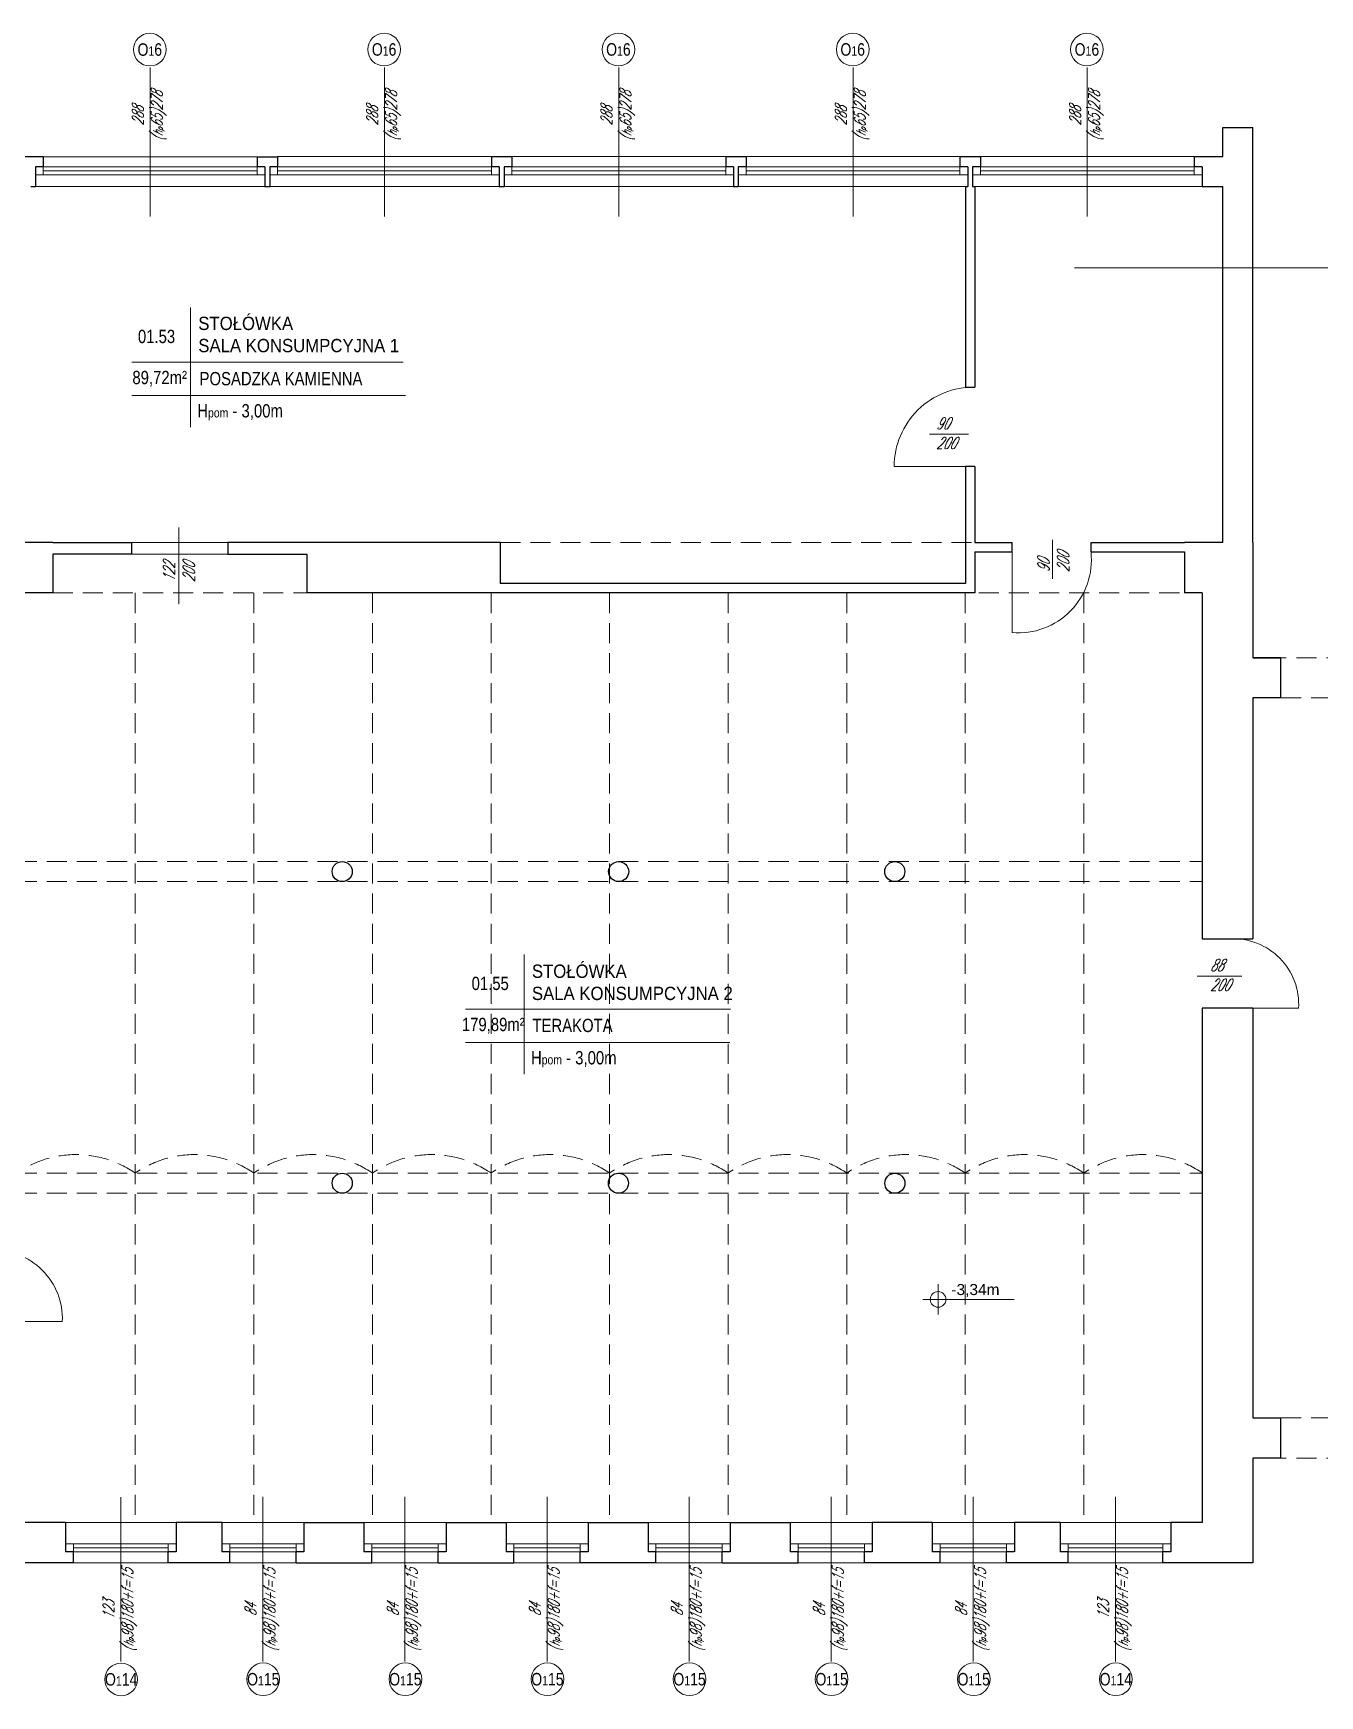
# Model space of a CAD drawing. Header units: millimetres. Extents: x -18485 to 40303, y -22087 to 35064.
# Drawn here: x 4077 to 5707, y 25996 to 28102 of the extents above; entities that cross this region are included whole.
import ezdxf
from ezdxf.enums import TextEntityAlignment as Align

# ---------------------------------------------------------------- set-up
doc = ezdxf.new("R2010")
doc.units = ezdxf.units.MM
doc.linetypes.add('DASHED', pattern=[19.05, 12.7, -6.35])
doc.layers.get('0').update_dxf_attribs({"lineweight": 25})
for name, color, linetype, lineweight in [('01 parter - ściany', 2, 'Continuous', 25), ('03-01_okna', 5, 'Continuous', 15), ('03_drzwi', 1, 'Continuous', 0), ('04-1_widok', 251, 'Continuous', 5), ('04-2_nad', 251, 'DASHED', 5), ('05-03_opis', 10, 'Continuous', 5)]:
    doc.layers.add(name, color=color, linetype=linetype, lineweight=lineweight)
doc.styles.add('arial', font='arial.ttf')
doc.styles.add('ariel', font='arial.ttf', dxfattribs={"width": 0.8})
doc.styles.add('ariel_wym', font='simplex.shx', dxfattribs={"width": 0.65, "oblique": 25})

# ---------------------------------------------------------------- blocks, each defined once
blk = doc.blocks.new('kota rzutowa')
at = {"ltscale": 0.5}
for p, q in [((-20.6, 0), (102.8, 0)), ((0, -20.6), (0, 20.6))]:
    blk.add_line(p, q, dxfattribs=at)
blk.add_circle((0, 0), 10.6, dxfattribs=at)
at = {"ltscale": 0.5, "style": 'arial'}
blk.add_attdef('POZ._POSADKI_WYKOŃCZONWJ', text='', height=15, dxfattribs=at).set_placement((17.9, 1.4), align=Align.BOTTOM_LEFT)
blk.add_attdef('POZ._POSADZKI_KONSTRUKCJA', text='', height=15, dxfattribs=at).set_placement((17, -5), align=Align.TOP_LEFT)

msp = doc.modelspace()

# ---------------------------------------------------------------- linework, layer by layer
at = {"layer": '01 parter - ściany'}
for p, q in [((5584.1, 27946.1), (5584.1, 27982.9)), ((5584.1, 27982.9), (5622.1, 27982.9)), ((5622.1, 27457.1), (5622.1, 27982.9)), ((4064, 27946.1), (4090, 27946.1)), ((4090, 27946.1), (4090, 27933.1)), ((4360.8, 27946), (4360.8, 27933.1)), ((4360.8, 27946), (4386.8, 27946)), ((4386.8, 27946.1), (4386.8, 27933.1)), ((4657.6, 27946.1), (4657.6, 27933.1)), ((4657.6, 27946.1), (4683.6, 27946.1)), ((4683.6, 27946.1), (4683.6, 27933.1)), ((4954.4, 27946.1), (4954.4, 27933.1)), ((4954.4, 27946.1), (4980.4, 27946.1)), ((4980.4, 27946.1), (4980.4, 27933.1)), ((5251.1, 27946.1), (5251.1, 27933.1)), ((5251.1, 27946.1), (5277.1, 27946.1)), ((5277.1, 27946.1), (5277.1, 27933.1)), ((5547.9, 27946.1), (5584.1, 27946.1)), ((5547.9, 27946.1), (5547.9, 27933.1)), ((5584.1, 27946.1), (5584.1, 27946.1)), ((4080, 27933.1), (4080, 27908.1)), ((4090, 27933.1), (4080, 27933.1)), ((4370.8, 27933.1), (4360.8, 27933.1)), ((4370.8, 27933.1), (4370.8, 27908.1)), ((4376.8, 27933.1), (4376.8, 27908.1)), ((4386.8, 27933.1), (4376.8, 27933.1)), ((4667.6, 27933.1), (4657.6, 27933.1)), ((4667.6, 27933.1), (4667.6, 27908.1)), ((4673.6, 27933.1), (4673.6, 27908.1)), ((4683.6, 27933.1), (4673.6, 27933.1)), ((4964.4, 27933.1), (4954.4, 27933.1)), ((4964.4, 27933.1), (4964.4, 27908.1)), ((4970.4, 27933.1), (4970.4, 27908.1)), ((4980.4, 27933.1), (4970.4, 27933.1)), ((5261.1, 27933.1), (5251.1, 27933.1)), ((5261.1, 27933.1), (5261.1, 27908.1)), ((5267.1, 27933.1), (5267.1, 27908.1)), ((5277.1, 27933.1), (5267.1, 27933.1)), ((5557.9, 27933.1), (5547.9, 27933.1)), ((5557.9, 27933.1), (5557.9, 27908.1)), ((4074, 27908.1), (4080, 27908.1)), ((4370.8, 27908.1), (4376.8, 27908.1)), ((4667.6, 27908.1), (4673.6, 27908.1)), ((4964.4, 27908.1), (4970.4, 27908.1)), ((5258.1, 27908.1), (5258.1, 27653.9)), ((5258.1, 27908.1), (5261.1, 27908.1)), ((5267.1, 27908.1), (5270.1, 27908.1)), ((5270.1, 27908.1), (5270.1, 27653.9)), ((5557.9, 27908.1), (5584.1, 27908.1)), ((5584.1, 27457.1), (5584.1, 27908.1)), ((5258.1, 27653.9), (5270.1, 27653.9)), ((5258.1, 27553.4), (5258.1, 27405.1)), ((5270.1, 27553.4), (5258.1, 27553.4)), ((5270.1, 27553.4), (5270.1, 27457.1)), ((4101.9, 27457.1), (3991.9, 27457.1)), ((4101.9, 27457.1), (4201.9, 27457.1)), ((4201.9, 27457.1), (4201.9, 27442.1)), ((4423.9, 27457.1), (4323.9, 27457.1)), ((4323.9, 27457.1), (4323.9, 27442.1)), ((4668.9, 27457.1), (4423.9, 27457.1)), ((4668.9, 27457.1), (4668.9, 27405.1)), ((5270.1, 27457.1), (5317.2, 27457.1)), ((5317.2, 27445.1), (5317.2, 27457.1)), ((5417.2, 27445.1), (5417.2, 27457.1)), ((5417.2, 27457.1), (5535.4, 27457.1)), ((5584.1, 27457.1), (5535.4, 27457.1)), ((5622.1, 27457.1), (5622.1, 27311.1)), ((4101.9, 27442.1), (4101.9, 27393.1)), ((4201.9, 27442.1), (4101.9, 27442.1)), ((4323.9, 27442.1), (4423.9, 27442.1)), ((4423.9, 27442.1), (4423.9, 27393.1)), ((5270.1, 27445.1), (5317.2, 27445.1)), ((5270.1, 27445.1), (5270.1, 27393.1)), ((5417.2, 27445.1), (5535.4, 27445.1)), ((5535.4, 27445.1), (5535.4, 27393.1)), ((4101.9, 27393.1), (4056.1, 27393.1)), ((5270.1, 27393.1), (4423.9, 27393.1)), ((5258.3, 27405.1), (4668.9, 27405.1)), ((5558.1, 27393.1), (5535.4, 27393.1)), ((5558.1, 27393.1), (5558.1, 27260.1)), ((5657.8, 27311.1), (5622.1, 27311.1)), ((5622.1, 27311.1), (5657.8, 27311.1)), ((5657.8, 27260.1), (5657.8, 27311.1)), ((5558.1, 27260.1), (5558.1, 26954.8)), ((5657.8, 27260.1), (5622.1, 27260.1)), ((5622.1, 27260.1), (5622.1, 26954.8)), ((5558.1, 26954.8), (5622.1, 26954.8)), ((5622.1, 26866.8), (5558.1, 26866.8)), ((5558.1, 26866.8), (5558.1, 26215.1)), ((5622.1, 26866.8), (5622.1, 26347.8)), ((5622.1, 26347.8), (5657.8, 26347.8)), ((5657.8, 26296.8), (5657.8, 26347.8)), ((5622.1, 26296.8), (5622.1, 26164.1)), ((5657.8, 26296.8), (5622.1, 26296.8)), ((4118.1, 26214.9), (4056.1, 26214.9)), ((4118.1, 26214.9), (4118.1, 26177.9)), ((4316.1, 26214.9), (4258.1, 26214.9)), ((4258.1, 26214.9), (4258.1, 26177.9)), ((4258.1, 26214.9), (4258.1, 26177.9)), ((4316.1, 26214.9), (4316.1, 26178.1)), ((4420.1, 26215.1), (4420.1, 26178.1)), ((4420.1, 26215.1), (4496.1, 26215.1)), ((4420.1, 26215), (4420.1, 26178.1)), ((4496.1, 26215), (4496.1, 26178.1)), ((4600.1, 26215.1), (4600.1, 26178.1)), ((4600.1, 26215.1), (4676.1, 26215.1)), ((4600.1, 26215), (4600.1, 26178.1)), ((4676.1, 26215), (4676.1, 26178.1)), ((4780.1, 26215.3), (4856.1, 26215.2)), ((4780.1, 26215.1), (4780.1, 26178.1)), ((4780.1, 26215), (4780.1, 26178.1)), ((4856.1, 26215), (4856.1, 26178.1)), ((4960.1, 26215.1), (4960.1, 26178.1)), ((4960.1, 26215.1), (5036.1, 26215)), ((4960.1, 26215), (4960.1, 26178.1)), ((5036.1, 26215), (5036.1, 26178.1)), ((5140.1, 26215.1), (5140.1, 26178.1)), ((5216.1, 26215), (5140.1, 26215)), ((5140.1, 26215), (5140.1, 26178.1)), ((5216.1, 26215), (5216.1, 26178.1)), ((5320.1, 26215.1), (5320.1, 26178.1)), ((5320.1, 26215.1), (5320.1, 26178.1)), ((5378.1, 26215.1), (5320.1, 26215.1)), ((5378.1, 26215.1), (5378.1, 26178.1)), ((5518.1, 26215.1), (5518.1, 26178.1)), ((5518.1, 26215.1), (5518.1, 26178.1)), ((5558.1, 26215.1), (5518.1, 26215.1)), ((4128.1, 26177.9), (4118.1, 26177.9)), ((4128.1, 26163.9), (4128.1, 26177.9)), ((4248.1, 26163.9), (4248.1, 26177.9)), ((4258.1, 26177.9), (4248.1, 26177.9)), ((4326.1, 26178.1), (4316.1, 26178.1)), ((4326.1, 26163.9), (4326.1, 26178.1)), ((4410.1, 26164), (4410.1, 26178.1)), ((4420, 26178.1), (4410.1, 26178.1)), ((4506.1, 26178.1), (4496.1, 26178.1)), ((4506.1, 26164), (4506.1, 26178.1)), ((4590.1, 26164), (4590.1, 26178.1)), ((4600, 26178.1), (4590.1, 26178.1)), ((4686.1, 26178.1), (4676.1, 26178.1)), ((4686.1, 26164), (4686.1, 26178.1)), ((4770.1, 26164), (4770.1, 26178.1)), ((4780, 26178.1), (4770.1, 26178.1)), ((4866.1, 26178.1), (4856.1, 26178.1)), ((4866.1, 26164), (4866.1, 26178.1)), ((4950.1, 26164), (4950.1, 26178.1)), ((4960, 26178.1), (4950.1, 26178.1)), ((5046.1, 26178.1), (5036.1, 26178.1)), ((5046.1, 26164), (5046.1, 26178.1)), ((5130.1, 26164), (5130.1, 26178.1)), ((5140, 26178.1), (5130.1, 26178.1)), ((5226.1, 26178.1), (5216.1, 26178.1)), ((5226.1, 26164), (5226.1, 26178.1)), ((5310.1, 26164.1), (5310.1, 26178.1)), ((5320, 26178.1), (5310.1, 26178.1)), ((5388.1, 26178.1), (5378.1, 26178.1)), ((5388.1, 26164.1), (5388.1, 26178.1)), ((5508.1, 26164.1), (5508.1, 26178.1)), ((5518.1, 26178.1), (5508.1, 26178.1)), ((4128.1, 26163.9), (3991.9, 26163.9)), ((4326.1, 26163.9), (4248.1, 26163.9)), ((4410.1, 26164.1), (4506.1, 26164.1)), ((4590.1, 26164.1), (4686.1, 26164.1)), ((4770.1, 26164.3), (4866.1, 26164.3)), ((4950.1, 26164.1), (5046.1, 26164.1)), ((5226.1, 26164), (5130.1, 26164)), ((5388.1, 26164.1), (5310.1, 26164.1)), ((5622.1, 26164.1), (5508.1, 26164.1))]:
    msp.add_line(p, q, dxfattribs=at)
for centre in [(4468.6, 27040), (4818.8, 27040), (5168.6, 27040), (4468.6, 26645.1), (4818.5, 26645.1), (5168.7, 26645)]:
    msp.add_circle(centre, 12.7, dxfattribs=at)
at = {"layer": '03-01_okna', "linetype": 'Continuous', "lineweight": 0}
for p, q in [((4090, 27946), (4360.8, 27946)), ((4386.8, 27946.1), (4657.6, 27946.1)), ((4683.6, 27946.1), (4954.4, 27946.1)), ((4980.4, 27946.1), (5251.1, 27946.1)), ((5277.1, 27946.1), (5547.9, 27946.1)), ((4080, 27923.1), (4370.8, 27923.1)), ((4090, 27933.1), (4360.8, 27933.1)), ((4090, 27923.1), (4090, 27933.1)), ((4090, 27928.1), (4360.8, 27928.1)), ((4360.8, 27923.1), (4360.8, 27933.1)), ((4376.8, 27923.1), (4667.6, 27923.1)), ((4386.8, 27933.1), (4657.6, 27933.1)), ((4386.8, 27923.1), (4386.8, 27933.1)), ((4386.8, 27928.1), (4657.6, 27928.1)), ((4657.6, 27923.1), (4657.6, 27933.1)), ((4673.6, 27923.1), (4964.4, 27923.1)), ((4683.6, 27933.1), (4954.4, 27933.1)), ((4683.6, 27923.1), (4683.6, 27933.1)), ((4683.6, 27928.1), (4954.4, 27928.1)), ((4954.4, 27923.1), (4954.4, 27933.1)), ((4970.4, 27923.1), (5261.1, 27923.1)), ((4980.4, 27933.1), (5251.1, 27933.1)), ((4980.4, 27923.1), (4980.4, 27933.1)), ((4980.4, 27928.1), (5251.1, 27928.1)), ((5251.1, 27923.1), (5251.1, 27933.1)), ((5267.1, 27923.1), (5557.9, 27923.1)), ((5277.1, 27933.1), (5547.9, 27933.1)), ((5277.1, 27923.1), (5277.1, 27933.1)), ((5277.1, 27928.1), (5547.9, 27928.1)), ((5547.9, 27923.1), (5547.9, 27933.1)), ((4258.1, 26187.9), (4118.1, 26187.9)), ((4128.1, 26177.9), (4128.1, 26187.9)), ((4248.1, 26182.9), (4128.1, 26182.9)), ((4248.1, 26177.9), (4128.1, 26177.9)), ((4248.1, 26177.9), (4248.1, 26187.9)), ((4420.1, 26188.1), (4316.1, 26188.1)), ((4326.1, 26178.1), (4326.1, 26188.1)), ((4410.1, 26183.1), (4326.1, 26183.1)), ((4410.1, 26178.1), (4326.1, 26178.1)), ((4410.1, 26178.1), (4410.1, 26188.1)), ((4600.1, 26188.1), (4496.1, 26188.1)), ((4506.1, 26178.1), (4506.1, 26188.1)), ((4590.1, 26183.1), (4506.1, 26183.1)), ((4590.1, 26178.1), (4506.1, 26178.1)), ((4590.1, 26178.1), (4590.1, 26188.1)), ((4780.1, 26188.1), (4676.1, 26188.1)), ((4686.1, 26178.1), (4686.1, 26188.1)), ((4770.1, 26183.1), (4686.1, 26183.1)), ((4770.1, 26178.1), (4686.1, 26178.1)), ((4770.1, 26178.1), (4770.1, 26188.1)), ((4960.1, 26188.1), (4856.1, 26188.1)), ((4866.1, 26178.1), (4866.1, 26188.1)), ((4950.1, 26183.1), (4866.1, 26183.1)), ((4950.1, 26178.1), (4866.1, 26178.1)), ((4950.1, 26178.1), (4950.1, 26188.1)), ((5140.1, 26188.1), (5036.1, 26188.1)), ((5046.1, 26178.1), (5046.1, 26188.1)), ((5130.1, 26183.1), (5046.1, 26183.1)), ((5130.1, 26178.1), (5046.1, 26178.1)), ((5130.1, 26178.1), (5130.1, 26188.1)), ((5320.1, 26188.1), (5216.1, 26188.1)), ((5226.1, 26178.1), (5226.1, 26188.1)), ((5310.1, 26183.1), (5226.1, 26183.1)), ((5310.1, 26178.1), (5226.1, 26178.1)), ((5310.1, 26178.1), (5310.1, 26188.1)), ((5518.1, 26188.1), (5378.1, 26188.1)), ((5388.1, 26178.1), (5388.1, 26188.1)), ((5508.1, 26183.1), (5388.1, 26183.1)), ((5508.1, 26178.1), (5388.1, 26178.1)), ((5508.1, 26178.1), (5508.1, 26188.1)), ((4128.1, 26163.9), (4248.1, 26163.9)), ((4326.1, 26164.1), (4410.1, 26164.1)), ((4506.1, 26164.1), (4590.1, 26164.1)), ((4686.1, 26164.1), (4770.1, 26164.1)), ((4866.1, 26164.1), (4950.1, 26164.1)), ((5046.1, 26164.1), (5130.1, 26164.1)), ((5226.1, 26164.1), (5310.1, 26164.1)), ((5388.1, 26164.1), (5508.1, 26164.1))]:
    msp.add_line(p, q, dxfattribs=at)
at = {"layer": '03_drzwi'}
for p, q in [((5262.1, 27594.3), (5212.4, 27594.3)), ((5167.8, 27553.4), (5270.1, 27553.4)), ((4261.7, 27379), (4261.7, 27476)), ((5368.3, 27460.6), (5368.3, 27410.9)), ((5317.2, 27342.8), (5317.2, 27445.1)), ((5551.5, 26907.4), (5608.3, 26907.4)), ((5680.1, 26866.8), (5590.1, 26866.8)), ((4114, 26469.9), (4024, 26469.9))]:
    msp.add_line(p, q, dxfattribs=at)
for centre, radius, start, end in [((5268.7, 27553.1), 100.9, 89.1855, 179.8004), ((5325, 27435.2), 92.7, 265.1716, 6.1322), ((5597.3, 26871.9), 83, 356.4628, 92.8136), ((4028, 26473.8), 86.1, 357.4314, 93.2139)]:
    msp.add_arc(centre, radius, start, end, dxfattribs=at)
at = {"layer": '04-1_widok'}
for p, q in [((4080, 27908.1), (4370.8, 27908.1)), ((4376.8, 27908.1), (4667.6, 27908.1)), ((4673.6, 27908.1), (4964.4, 27908.1)), ((4970.4, 27908.1), (5258.1, 27908.1)), ((5270.1, 27908.1), (5557.9, 27908.1)), ((4118.1, 26214.9), (4258.1, 26214.9)), ((4316.1, 26215.1), (4420.1, 26215.1)), ((4496.1, 26215.1), (4600.1, 26215.1)), ((4676.1, 26215.1), (4780.1, 26215.1)), ((4856.1, 26215.1), (4960.1, 26215.1)), ((5036.1, 26215.1), (5140.1, 26215.1)), ((5216.1, 26215.1), (5320.1, 26215.1)), ((5378.1, 26215.1), (5518.1, 26215.1))]:
    msp.add_line(p, q, dxfattribs=at)
at = {"layer": '04-2_nad', "linetype": 'ByBlock', "ltscale": 2}
for p, q in [((4199.4, 27457.1), (4323.9, 27457.1)), ((4199.4, 27442.1), (4323.9, 27442.1))]:
    msp.add_line(p, q, dxfattribs=at)
at = {"layer": '04-2_nad', "ltscale": 2}
for p, q in [((4668.9, 27457.1), (5270.1, 27457.1)), ((4101.9, 27393.1), (4423.9, 27393.1)), ((4206.5, 27393.1), (4206.5, 26214.9)), ((4356.7, 27393.1), (4356.7, 26214.9)), ((4506.9, 27393.1), (4506.9, 26214.9)), ((4657.1, 27393.1), (4657.1, 26214.9)), ((4807.3, 27393.1), (4807.3, 26214.9)), ((4957.5, 27393.1), (4957.5, 26214.9)), ((5107.7, 27393.1), (5107.7, 26214.9)), ((5198.9, 27393.1), (5535.4, 27393.1)), ((5257.9, 27393.1), (5257.9, 26214.9)), ((5408.1, 27393.1), (5408.1, 26214.9)), ((5893.2, 27311.1), (5657.8, 27311.1)), ((5657.8, 27260.1), (5893.2, 27260.1)), ((4056.3, 27052.8), (5558.3, 27052.8)), ((4056.3, 27027.3), (5558.3, 27027.3)), ((4056.3, 26657.8), (5558.3, 26657.8)), ((4056.3, 26632.4), (5558.3, 26632.4)), ((5657.8, 26347.8), (5893.2, 26347.8)), ((5893.2, 26296.8), (5657.8, 26296.8))]:
    msp.add_line(p, q, dxfattribs=at)
for centre in [(4131.4, 26549.8), (4281.6, 26549.8), (4431.8, 26549.8), (4582, 26549.8), (4732.2, 26549.8), (4882.4, 26549.8), (5032.6, 26549.8), (5182.8, 26549.8), (5333, 26549.8), (5483.2, 26549.8)]:
    msp.add_arc(centre, 131.6, 55.1937, 124.8063, dxfattribs=at)
at = {"layer": '05-03_opis', "lineweight": 0}
for p, q in [((4225.4, 27870.3), (4225.4, 28059.1)), ((4522.2, 27870.3), (4522.2, 28059.1)), ((4819, 27870.3), (4819, 28059.1)), ((5115.8, 27870.3), (5115.8, 28059.1)), ((5412.5, 27870.3), (5412.5, 28059.1)), ((4188.1, 26247.3), (4188.1, 26038.9)), ((4368.1, 26247.5), (4368.1, 26039.1)), ((4548.1, 26247.5), (4548.1, 26039.1)), ((4728.1, 26247.5), (4728.1, 26039.1)), ((4908.1, 26247.5), (4908.1, 26039.1)), ((5088.1, 26247.5), (5088.1, 26039.1)), ((5268.1, 26247.5), (5268.1, 26039.1)), ((5448.1, 26247.5), (5448.1, 26039.1))]:
    msp.add_line(p, q, dxfattribs=at)
at = {"layer": '05-03_opis'}
for p, q in [((5396.4, 27805), (5932.1, 27805)), ((4276.6, 27755.1), (4276.6, 27603.3)), ((4202.2, 27685.4), (4545.9, 27685.4)), ((4202.2, 27643.4), (4548.6, 27643.4)), ((4699.3, 26935.1), (4699.3, 26783.3)), ((4624.9, 26865.5), (4960.5, 26865.5)), ((4624.9, 26823.5), (4959.6, 26823.5))]:
    msp.add_line(p, q, dxfattribs=at)
at = {"layer": '05-03_opis', "lineweight": 0}
for centre in [(4224.9, 28081.7), (4521.7, 28081.8), (4818.5, 28081.8), (5115.3, 28081.8), (5412, 28081.8), (4188.6, 26016.2), (4368.6, 26016.4), (4548.6, 26016.4), (4728.6, 26016.4), (4908.6, 26016.4), (5088.6, 26016.4), (5268.6, 26016.4), (5448.6, 26016.4)]:
    msp.add_circle(centre, 20.7, dxfattribs=at)

# ---------------------------------------------------------------- block references
at = {"layer": '05-03_opis', "xscale": 0.9359999999996944, "yscale": 0.9359999999978754, "zscale": 0.9359999999996944}
msp.add_blockref('kota rzutowa', (5223.5, 26497.8), dxfattribs=at).add_auto_attribs({'POZ._POSADKI_WYKOŃCZONWJ': '-3,34m'})

# ---------------------------------------------------------------- texts
at = {"layer": '03_drzwi', "insert": (5220.9, 27615.6), "char_height": 15, "width": 160.59, "attachment_point": 1, "style": 'ariel_wym'}
msp.add_mtext('90\\P200', dxfattribs=at)
at = {"layer": '03_drzwi', "char_height": 15, "width": 160.59, "attachment_point": 7, "style": 'ariel_wym'}
for s, insert, rotation in [('122\\P200', (4281.8, 27406.9), 90), ('90\\P200', (5389.5, 27419.4), 90), ('88\\P200', (5568, 26888.9), 0.0085)]:
    msp.add_mtext(s, dxfattribs=dict(at, insert=insert, rotation=rotation))
at = {"layer": '05-03_opis', "lineweight": 0, "char_height": 15.84, "width": 75.194, "attachment_point": 5, "style": 'ariel'}
for s, insert in [('O{\\H0.7576x;1}6', (4224.9, 28081.7)), ('O{\\H0.7576x;1}6', (4521.7, 28081.8)), ('O{\\H0.7576x;1}6', (4818.5, 28081.8)), ('O{\\H0.7576x;1}6', (5115.3, 28081.8)), ('O{\\H0.7576x;1}6', (5412, 28081.8)), ('O{\\H0.7576x;1}14', (4188.6, 26016.2)), ('O{\\H0.7576x;1}15', (4368.6, 26016.4)), ('O{\\H0.7576x;1}15', (4548.6, 26016.4)), ('O{\\H0.7576x;1}15', (4728.6, 26016.4)), ('O{\\H0.7576x;1}15', (4908.6, 26016.4)), ('O{\\H0.7576x;1}15', (5088.6, 26016.4)), ('O{\\H0.7576x;1}15', (5268.6, 26016.4)), ('O{\\H0.7576x;1}14', (5448.6, 26016.4))]:
    msp.add_mtext(s, dxfattribs=dict(at, insert=insert))
at = {"layer": '05-03_opis', "lineweight": 0, "char_height": 14.4, "width": 62.661, "attachment_point": 5, "rotation": 90, "style": 'ariel_wym'}
for s, insert in [('288\\P({\\H0.8333x;h\\H0.6x;p}65)278', (4224.3, 27997.7)), ('288\\P({\\H0.8333x;h\\H0.6x;p}65)278', (4521.1, 27997.7)), ('288\\P({\\H0.8333x;h\\H0.6x;p}65)278', (4817.9, 27997.7)), ('288\\P({\\H0.8333x;h\\H0.6x;p}65)278', (5114.7, 27997.7)), ('288\\P({\\H0.8333x;h\\H0.6x;p}65)278', (5411.5, 27997.7)), ('123\\P({\\H0.8333x;h\\H0.6x;p}98)180+f=15', (4187, 26104.1)), ('84\\P({\\H0.8333x;h\\H0.6x;p}98)180+f=15', (4367, 26104.3)), ('84\\P({\\H0.8333x;h\\H0.6x;p}98)180+f=15', (4547, 26104.3)), ('84\\P({\\H0.8333x;h\\H0.6x;p}98)180+f=15', (4727, 26104.3)), ('84\\P({\\H0.8333x;h\\H0.6x;p}98)180+f=15', (4907, 26104.3)), ('84\\P({\\H0.8333x;h\\H0.6x;p}98)180+f=15', (5087, 26104.3)), ('84\\P({\\H0.8333x;h\\H0.6x;p}98)180+f=15', (5267, 26104.3)), ('123\\P({\\H0.8333x;h\\H0.6x;p}98)180+f=15', (5447, 26104.3))]:
    msp.add_mtext(s, dxfattribs=dict(at, insert=insert))
at = {"layer": '05-03_opis', "style": 'ariel'}
for s, insert, char_height, width, attachment_point in [('\\W0.9;{\\fArial|b0|i0|c238|p34;STOŁÓWKA\\PSALA KONSUMPCYJNA 1}', (4286.3, 27720.6), 16.865, 337.54, 4), ('{\\fArial|b0|i0|c238|p34;01.53}', (4233.4, 27718.1), 16.865, 78.417, 5), ('{\\fArial|b0|i0|c238|p34;89,72m²}', (4237.4, 27664.6), 16.865, 78.417, 5), ('POSADZKA KAMIENNA', (4287.9, 27664.6), 16.865, 232.408, 4), ('{\\fArial|b0|i0|c238|p34; H\\H0.7x;pom\\H1.429x; - 3,00m}', (4279.8, 27622.2), 16.865, 232.408, 4), ('\\W0.9;{\\fArial|b0|i0|c238|p34;STOŁÓWKA\\PSALA KONSUMPCYJNA 2}', (4708.9, 26899.6), 16.865, 337.54, 4), ('{\\fArial|b0|i0|c238|p34;01.55}', (4656.1, 26898.2), 16.865, 78.417, 5), ('{\\fArial|b0|i0|c238|p34;179,89m²}', (4660, 26844.7), 16.865, 78.417, 5), ('TERAKOTA', (4709.6, 26844.9), 16.86, 232.408, 4), ('{\\fArial|b0|i0|c238|p34; H\\H0.7x;pom\\H1.429x; - 3,00m}', (4702.5, 26802.3), 16.865, 232.408, 4)]:
    msp.add_mtext(s, dxfattribs=dict(at, insert=insert, char_height=char_height, width=width, attachment_point=attachment_point))

doc.saveas('drawing.dxf')
